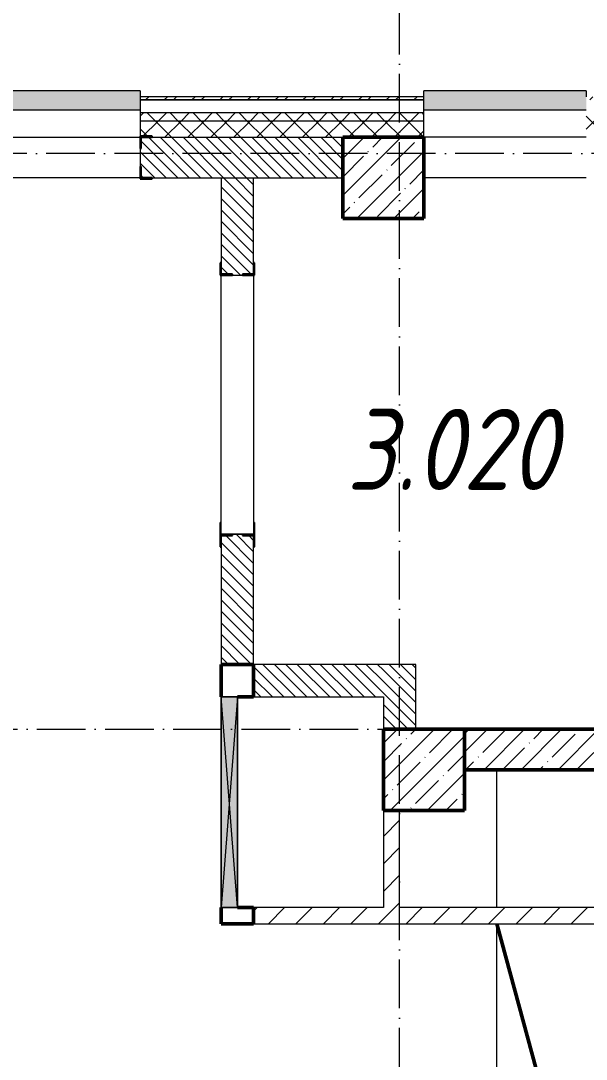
# Model space of a CAD drawing. Header units: millimetres. Extents: x -213536 to 1564669, y -45299 to 942238.
# Drawn here: x 233444 to 236929, y 539012 to 545416 of the extents above; entities that cross this region are included whole.
import ezdxf

# ---------------------------------------------------------------- set-up
doc = ezdxf.new("R2010")
doc.units = ezdxf.units.MM
doc.linetypes.add('50_200_ШТРИХ_1Т_ш5_п1_п1_', pattern=[700, 500, -100, 0, -100])
for name, color, linetype, lineweight in [('A-DETL-____-OTLN-1', 7, 'Continuous', 50), ('A-DETL-GENF-OTLN', 7, 'Continuous', 9), ('A-FLOR-____-OTLN', 7, 'Continuous', 9), ('A-GENM-____-MCUT', 7, 'Continuous', 25), ('A-GENM-____-OTLN', 7, 'Continuous', 9), ('A-GENM-____-OTLN-1', 7, 'Continuous', 25), ('A-GLAZ-____-OTLN', 7, 'Continuous', 9), ('A-WALL-____-MCUT', 7, 'Continuous', 13), ('A-WALL-____-MCUT-1', 7, 'Continuous', 9), ('A-WALL-____-MCUT-2', 7, 'Continuous', 50), ('A-WALL-____-OTLN', 7, 'Continuous', 9), ('A-WALL-____-PATT-1', 7, 'Continuous', 9), ('A-WALL-FNSH-MCUT-1', 7, 'Continuous', 9), ('I-WALL-____-OTLN', 7, 'Continuous', 9), ('S-COLS-____-MCUT', 7, 'Continuous', 50), ('S-COLS-____-OTLN', 7, 'Continuous', 9), ('S-GRID-____-OTLN-1', 7, '50_200_ШТРИХ_1Т_ш5_п1_п1_', 9), ('Марки помещений', 7, 'Continuous', 9)]:
    doc.layers.add(name, color=color, linetype=linetype, lineweight=lineweight)
doc.layers.add('A-GLAZ-____-OTLN-1', color=7, linetype='Continuous', lineweight=9, true_color=0xc0c0c0)
doc.styles.add('ISOCPEUR_I_2', font='isocpeui.ttf', dxfattribs={"width": 0.85, "height": 2.3})
pattern_1 = [(45, (142429.06, 459015.94), (-70.71068, 70.71068), []), (135, (142429.06, 459015.94), (-70.71068, -70.71068), [])]
pattern_2 = [(45, (142429.06, 459015.94), (-84.85281, 84.85281), [])]
pattern_3 = [(135, (142429.057, 459015.94), (-35.35534, -35.35534), [])]

# ---------------------------------------------------------------- blocks, each defined once
blk = doc.blocks.new('BSC_Колонна _Прямоугольная - 500х500-V103-АР1_План отверстий 3 этажа в осях 1-64_Ю-ЯЯ')
at = {"layer": 'S-COLS-____-OTLN'}
h = blk.add_hatch(dxfattribs=at)
h.set_pattern_fill('FP_108', color=256, style=0, pattern_type=2)
h.set_pattern_definition([(135, (85431.04, -93250), (-114.04925, -114.04925), []), (135, (85431.04, -93135.95), (-114.04925, -114.04925), [201.613, -40.323, 3.353, -36.97])])
h.paths.add_polyline_path([(250, 250), (-250, 250), (-250, -250), (250, -250)], flags=0)
at = {"layer": 'S-COLS-____-MCUT'}
for p, q in [((250, 250), (-250, 250)), ((-250, 250), (-250, -250)), ((250, -250), (250, 250)), ((-250, -250), (250, -250))]:
    blk.add_line(p, q, dxfattribs=at)
blk = doc.blocks.new('BSC_Колонна _Прямоугольная - 500х500-V147-АР1_План отверстий 3 этажа в осях 1-64_Ю-ЯЯ')
at = {"layer": 'S-COLS-____-OTLN'}
h = blk.add_hatch(dxfattribs=at)
h.set_pattern_fill('FP_153', color=256, style=0, pattern_type=2)
h.set_pattern_definition([(135, (81781.04, -93500), (-114.04925, -114.04925), []), (135, (81781.04, -93385.95), (-114.04925, -114.04925), [201.613, -40.323, 3.353, -36.97])])
h.paths.add_polyline_path([(250, 250), (-250, 250), (-250, -250), (250, -250)], flags=0)
at = {"layer": 'S-COLS-____-MCUT'}
for p, q in [((250, 250), (-250, 250)), ((-250, 250), (-250, -250)), ((250, -250), (250, 250)), ((-250, -250), (250, -250))]:
    blk.add_line(p, q, dxfattribs=at)
blk = doc.blocks.new('Фахверк_СКБ_Уголок - 250_2700-27497298-АР1_План отверстий 3 этажа в осях 1-64_Ю-ЯЯ')
at = {"layer": 'A-GENM-____-MCUT'}
for p, q in [((200, 181), (125, 181)), ((125, 181), (125, 106)), ((131, 106), (131, 175)), ((131, 175), (200, 175)), ((200, 175), (200, 181)), ((125, 106), (131, 106)), ((131, -6), (125, -6)), ((125, -6), (125, -81)), ((131, -75), (131, -6)), ((125, -81), (200, -81)), ((200, -75), (131, -75)), ((200, -81), (200, -75))]:
    blk.add_line(p, q, dxfattribs=at)
blk = doc.blocks.new('Фахверк_СКБ_Уголок - 200_3960-28268576-АР1_План отверстий 3 этажа в осях 1-64_Ю-ЯЯ')
at = {"layer": 'A-GENM-____-MCUT'}
for p, q in [((200, 156), (125, 156)), ((125, 156), (125, 81)), ((131, 81), (131, 150)), ((131, 150), (200, 150)), ((200, 150), (200, 156)), ((125, 81), (131, 81)), ((131, 19), (125, 19)), ((125, 19), (125, -56)), ((131, -50), (131, 19)), ((125, -56), (200, -56)), ((200, -50), (131, -50)), ((200, -56), (200, -50))]:
    blk.add_line(p, q, dxfattribs=at)
blk = doc.blocks.new('154_Стойка_СКБ_Уголок - СМ-2180_200-28268025-АР1_План отверстий 3 этажа в осях 1-64_Ю-ЯЯ')
at = {"layer": 'A-GENM-____-MCUT'}
for p, q in [((125, 156), (125, 81)), ((200, 156), (125, 156)), ((131, 81), (131, 150)), ((131, 150), (200, 150)), ((200, 150), (200, 156)), ((125, 81), (131, 81)), ((131, 19), (125, 19)), ((125, 19), (125, -56)), ((131, -50), (131, 19)), ((125, -56), (200, -56)), ((200, -50), (131, -50)), ((200, -56), (200, -50))]:
    blk.add_line(p, q, dxfattribs=at)
blk = doc.blocks.new('Стойка_Влож_Полоса боковая - Полоса-28213942-АР1_План отверстий 3 этажа в осях 1-64_Ю-ЯЯ')
at = {"layer": 'A-GENM-____-OTLN'}
for p, q in [((-5, 60), (0, 60)), ((-5, -60), (-5, 60)), ((0, -60), (-5, -60))]:
    blk.add_line(p, q, dxfattribs=at)
blk = doc.blocks.new('Стойка_Влож_Уголок_Опорный - Уголок-28213941-АР1_План отверстий 3 этажа в осях 1-64_Ю-ЯЯ')
at = {"layer": 'A-GENM-____-OTLN'}
for p, q in [((-212, -6), (-212, 0)), ((0, 0), (0, -6)), ((-212, -75), (-212, -6)), ((-212, -6), (-206, -6)), ((-6, -6), (0, -6)), ((0, -6), (0, -75)), ((-212, -75), (-206, -75)), ((-6, -75), (0, -75))]:
    blk.add_line(p, q, dxfattribs=at)
blk = doc.blocks.new('Отлив_СКБ - Отлив витража_120_НВФ-31886035-АР1_План отверстий 3 этажа в осях 1-64_Ю-ЯЯ')
at = {"layer": 'A-GLAZ-____-OTLN-1'}
for points in [[(4800, 2), (4800, 120), (0, 120), (0, 2), (1409.2, 2)], [(4800, 0), (4800, 2), (0, 2), (0, 0), (1409.2, 0)]]:
    blk.add_hatch(color=256, dxfattribs=at).paths.add_polyline_path(points, flags=0)
at = {"layer": 'A-GLAZ-____-OTLN'}
for p, q in [((0, 83), (0, 120)), ((4800, 120), (0, 120)), ((4800, 120), (4800, 83)), ((0, 2), (4800, 2)), ((4800, 0), (0, 0))]:
    blk.add_line(p, q, dxfattribs=at)
blk = doc.blocks.new('Отлив_СКБ - Отлив витража_120_НВФ-31885289-АР1_План отверстий 3 этажа в осях 1-64_Ю-ЯЯ')
at = {"layer": 'A-GLAZ-____-OTLN-1'}
for points in [[(1000, 2), (1000, 120), (0, 120), (0, 2), (161.6, 2)], [(1000, 0), (1000, 2), (0, 2), (0, 0), (161.6, 0)]]:
    blk.add_hatch(color=256, dxfattribs=at).paths.add_polyline_path(points, flags=0)
at = {"layer": 'A-GLAZ-____-OTLN'}
for p, q in [((0, 83), (0, 120)), ((1000, 120), (0, 120)), ((1000, 120), (1000, 83)), ((0, 2), (1000, 2)), ((1000, 0), (0, 0))]:
    blk.add_line(p, q, dxfattribs=at)
blk = doc.blocks.new('AR_Отверстие прямоугольное _в стене_ - AR_Отверстие прямоугольное _в стене__ОВ-36938153-АР1_План отверстий 3 этажа в осях 1-64_Ю-ЯЯ')
at = {"layer": 'A-GLAZ-____-OTLN'}
blk.add_hatch(color=256, dxfattribs=at).paths.add_polyline_path([(650, -50), (650, 50), (-650, 50), (-650, -50)], flags=0)
at = {"layer": 'A-DETL-GENF-OTLN'}
for p, q in [((-650, -50), (-650, 50)), ((-650, 50), (650, 50)), ((650, 50), (-650, -50)), ((-650, 50), (650, -50)), ((650, 50), (-650, 50)), ((-650, 50), (-650, -50)), ((650, 50), (650, -50)), ((650, -50), (650, 50)), ((650, -50), (-650, -50)), ((-650, -50), (650, -50))]:
    blk.add_line(p, q, dxfattribs=at)
blk = doc.blocks.new('BSC_Колонна _Прямоугольная1 - 200х100 _металл_-V212-АР1_План отверстий 3 этажа в осях 1-64_Ю-ЯЯ')
at = {"layer": 'S-COLS-____-MCUT'}
for p, q in [((-100, 50), (-100, -50)), ((100, 50), (0, 50)), ((100, -50), (100, 50)), ((-100, -50), (100, -50))]:
    blk.add_line(p, q, dxfattribs=at)
blk = doc.blocks.new('BSC_Колонна _Прямоугольная1 - 200х200 _металл_-V213-АР1_План отверстий 3 этажа в осях 1-64_Ю-ЯЯ')
at = {"layer": 'S-COLS-____-MCUT'}
for p, q in [((100, 100), (-100, 100)), ((-100, 100), (-100, -100)), ((100, -100), (100, 100)), ((0, -100), (100, -100))]:
    blk.add_line(p, q, dxfattribs=at)

msp = doc.modelspace()

# ---------------------------------------------------------------- hatches: boundary and pattern name
at = {"layer": 'A-WALL-____-PATT-1'}
h = msp.add_hatch(dxfattribs=at)
h.set_pattern_fill('FP_6', color=256, style=0, pattern_type=2)
h.set_pattern_definition([(45, (142429.06, 459015.94), (-85.53659, 85.53659), []), (45, (142486.08, 459015.94), (-85.53659, 85.53659), [])])
h.paths.add_polyline_path([(243909.1, 544927), (243929.1, 544927), (243929.1, 544947), (236929.1, 544947), (236929.1, 544927), (241393, 544927)], flags=0)
h.paths.add_polyline_path([(235929.1, 544927), (235929.1, 544947), (234179.1, 544947), (234179.1, 544927), (234323.2, 544927)], flags=0)
h = msp.add_hatch(dxfattribs=at)
h.set_pattern_fill('FP_4', color=256, style=0, pattern_type=2)
h.set_pattern_definition(pattern_1)
h.paths.add_polyline_path([(243909.1, 544797), (243909.1, 544847), (236929.1, 544847), (236929.1, 544797), (241393, 544797)], flags=0)
h.paths.add_polyline_path([(235929.1, 544797), (235929.1, 544847), (234179.1, 544847), (234179.1, 544797), (234323.2, 544797)], flags=0)
h.paths.add_polyline_path([(228254.1, 544797), (229379.1, 544797), (229379.1, 544847), (228254.1, 544847)], flags=0)
h.paths.add_polyline_path([(226454.1, 544797), (226454.1, 544847), (225329.1, 544847), (225329.1, 544797), (226369.6, 544797)], flags=0)
h.paths.add_polyline_path([(222834.7, 544797), (223529.1, 544797), (223529.1, 544847), (222479.1, 544847), (222479.1, 544797)], flags=0)
h.paths.add_polyline_path([(219479.1, 544797), (220679.1, 544797), (220679.1, 544847), (219479.1, 544847)], flags=0)
h.paths.add_polyline_path([(217679.1, 544797), (217679.1, 544847), (214129.1, 544847), (214129.1, 544797), (216648.5, 544797)], flags=0)
h.paths.add_polyline_path([(212329.1, 544797), (212329.1, 544847), (211129.1, 544847), (211129.1, 544797)], flags=0)
h.paths.add_polyline_path([(206329.1, 544797), (206329.1, 544847), (205079.1, 544847), (205079.1, 544797), (206043.7, 544797)], flags=0)
h.paths.add_polyline_path([(208129.1, 544797), (209329.1, 544797), (209329.1, 544847), (208129.1, 544847)], flags=0)
h.paths.add_polyline_path([(200279.1, 544797), (200279.1, 544847), (199079.1, 544847), (199079.1, 544797)], flags=0)
h.paths.add_polyline_path([(203279.1, 544797), (203279.1, 544847), (202079.1, 544847), (202079.1, 544797), (202508.8, 544797)], flags=0)
h.paths.add_polyline_path([(197279.1, 544797), (197279.1, 544847), (196079.1, 544847), (196079.1, 544797)], flags=0)
h.paths.add_polyline_path([(194279.1, 544797), (194279.1, 544847), (192479.1, 544847), (192479.1, 544797)], flags=0)
h = msp.add_hatch(dxfattribs=at)
h.set_pattern_fill('FP_4', color=256, style=0, pattern_type=2)
h.set_pattern_definition(pattern_1)
h.paths.add_polyline_path([(243829.1, 544697), (243909.1, 544697), (243909.1, 544797), (236929.1, 544797), (236929.1, 544697), (243779.1, 544697)], flags=0)
h.paths.add_polyline_path([(235929.1, 544697), (235929.1, 544797), (234179.1, 544797), (234179.1, 544703), (234254.1, 544703), (234254.1, 544697), (235429.1, 544697)], flags=0)
h.paths.add_polyline_path([(226379.1, 544697), (226379.1, 544703), (226454.1, 544703), (226454.1, 544797), (225329.1, 544797), (225329.1, 544697), (226369.6, 544697)], flags=0)
h.paths.add_polyline_path([(229020.8, 544697), (229304.1, 544697), (229304.1, 544703), (229379.1, 544703), (229379.1, 544797), (228254.1, 544797), (228254.1, 544703), (228329.1, 544703), (228329.1, 544697)], flags=0)
h.paths.add_polyline_path([(223454.1, 544697), (223454.1, 544703), (223529.1, 544703), (223529.1, 544797), (222479.1, 544797), (222479.1, 544703), (222554.1, 544703), (222554.1, 544697), (222834.7, 544697)], flags=0)
h.paths.add_polyline_path([(220604.1, 544697), (220604.1, 544703), (220679.1, 544703), (220679.1, 544797), (219479.1, 544797), (219479.1, 544703), (219554.1, 544703), (219554.1, 544697), (220429.1, 544697)], flags=0)
h.paths.add_polyline_path([(217679.1, 544697), (217679.1, 544797), (214129.1, 544797), (214129.1, 544703), (214204.1, 544703), (214204.1, 544697), (217179.1, 544697)], flags=0)
h.paths.add_polyline_path([(211629.1, 544697), (212254.1, 544697), (212254.1, 544703), (212329.1, 544703), (212329.1, 544797), (211129.1, 544797), (211129.1, 544697)], flags=0)
h.paths.add_polyline_path([(205679.1, 544697), (206254.1, 544697), (206254.1, 544703), (206329.1, 544703), (206329.1, 544797), (205079.1, 544797), (205079.1, 544703), (205154.1, 544703), (205154.1, 544697), (205179.1, 544697)], flags=0)
h.paths.add_polyline_path([(208204.1, 544697), (209254.1, 544697), (209254.1, 544703), (209329.1, 544703), (209329.1, 544797), (208129.1, 544797), (208129.1, 544703), (208204.1, 544703)], flags=0)
h.paths.add_polyline_path([(202508.8, 544697), (203204.1, 544697), (203204.1, 544703), (203279.1, 544703), (203279.1, 544797), (202079.1, 544797), (202079.1, 544703), (202154.1, 544703), (202154.1, 544697)], flags=0)
h.paths.add_polyline_path([(200204.1, 544697), (200204.1, 544703), (200279.1, 544703), (200279.1, 544797), (199079.1, 544797), (199079.1, 544703), (199154.1, 544703), (199154.1, 544697), (199679.1, 544697)], flags=0)
h.paths.add_polyline_path([(196154.1, 544697), (197204.1, 544697), (197204.1, 544703), (197279.1, 544703), (197279.1, 544797), (196079.1, 544797), (196079.1, 544703), (196154.1, 544703)], flags=0)
h.paths.add_polyline_path([(194204.1, 544697), (194204.1, 544703), (194279.1, 544703), (194279.1, 544797), (192479.1, 544797), (192479.1, 544697), (193429.1, 544697)], flags=0)
h = msp.add_hatch(dxfattribs=at)
h.set_pattern_fill('FP_9', color=256, style=0, pattern_type=2)
h.set_pattern_definition(pattern_3)
h.paths.add_polyline_path([(235429.1, 544447), (235429.1, 544697), (234185.1, 544697), (234185.1, 544628), (234179.1, 544628), (234179.1, 544516), (234185.1, 544516), (234185.1, 544447), (234323.2, 544447)], flags=0)
h = msp.add_hatch(dxfattribs=at)
h.set_pattern_fill('FP_9', color=256, style=0, pattern_type=2)
h.set_pattern_definition(pattern_3)
h.paths.add_polyline_path([(234879.1, 541447), (234879.1, 542241), (234810.1, 542241), (234810.1, 542247), (234748.1, 542247), (234748.1, 542241), (234679.1, 542241), (234679.1, 541447), (234779.1, 541447)], flags=0)
h.paths.add_polyline_path([(234810.1, 543847), (234810.1, 543853), (234879.1, 543853), (234879.1, 544447), (234679.1, 544447), (234679.1, 543853), (234748.1, 543853), (234748.1, 543847)], flags=0)
h = msp.add_hatch(dxfattribs=at)
h.set_pattern_fill('FP_9', color=256, style=0, pattern_type=2)
h.set_pattern_definition(pattern_3)
h.paths.add_polyline_path([(235679.1, 541247), (235679.1, 541447), (234879.1, 541447), (234879.1, 541247)], flags=0)
h = msp.add_hatch(dxfattribs=at)
h.set_pattern_fill('FP_9', color=256, style=0, pattern_type=2)
h.set_pattern_definition(pattern_3)
h.paths.add_polyline_path([(235879.1, 541047), (235879.1, 541447), (235679.1, 541447), (235679.1, 541047)], flags=0)
h = msp.add_hatch(dxfattribs=at)
h.set_pattern_fill('FP_12', color=256, style=0, pattern_type=2)
h.set_pattern_definition([(45, (142429.06, 459015.94), (-114.04925, 114.04925), []), (45, (142543.1, 459015.94), (-114.04925, 114.04925), [201.612, -40.322, 3.353, -36.97])])
h.paths.add_polyline_path([(243179.1, 540797), (243179.1, 541047), (236179.1, 541047), (236179.1, 540797), (241393, 540797)], flags=0)
h = msp.add_hatch(dxfattribs=at)
h.set_pattern_fill('FP_7', color=256, style=0, pattern_type=2)
h.set_pattern_definition(pattern_2)
h.paths.add_polyline_path([(235779.1, 539947), (235779.1, 540547), (235679.1, 540547), (235679.1, 539947)], flags=0)
h = msp.add_hatch(dxfattribs=at)
h.set_pattern_fill('FP_7', color=256, style=0, pattern_type=2)
h.set_pattern_definition(pattern_2)
h.paths.add_polyline_path([(234879.1, 539847), (236379.1, 539847), (236379.1, 539947), (234879.1, 539947), (234879.1, 539858.1)], flags=0)
h = msp.add_hatch(dxfattribs=at)
h.set_pattern_fill('FP_7', color=256, style=0, pattern_type=2)
h.set_pattern_definition(pattern_2)
h.paths.add_polyline_path([(241429.1, 539847), (241429.1, 539947), (236379.1, 539947), (236379.1, 539847), (241393, 539847)], flags=0)

# ---------------------------------------------------------------- linework, layer by layer
at = {"layer": 'A-DETL-____-OTLN-1'}
msp.add_line((236379.1, 539847), (243179.1, 514697), dxfattribs=at)
at = {"layer": 'A-FLOR-____-OTLN'}
for p, q in [((236379.1, 539947), (236379.1, 540797)), ((236379.1, 538597), (236379.1, 539847))]:
    msp.add_line(p, q, dxfattribs=at)
at = {"layer": 'A-WALL-____-MCUT'}
for p, q in [((235929.1, 544927), (234179.1, 544927)), ((234179.1, 544927), (234179.1, 544703)), ((235929.1, 544697), (235929.1, 544927)), ((234179.1, 544628), (234179.1, 544516)), ((234254.1, 544447), (235429.1, 544447)), ((234679.1, 544447), (234679.1, 543922)), ((234879.1, 543922), (234879.1, 544447)), ((234748.1, 543847), (234810.1, 543847)), ((234810.1, 542247), (234748.1, 542247)), ((234679.1, 542172), (234679.1, 541447)), ((234879.1, 541447), (234879.1, 542172)), ((235879.1, 541447), (234879.1, 541447)), ((235879.1, 541047), (235879.1, 541447)), ((234879.1, 541247), (235679.1, 541247)), ((235679.1, 541247), (235679.1, 541047))]:
    msp.add_line(p, q, dxfattribs=at)
at = {"layer": 'A-WALL-____-MCUT-1'}
for p, q in [((235929.1, 544847), (234179.1, 544847)), ((235929.1, 544797), (234179.1, 544797)), ((234254.1, 544697), (235429.1, 544697))]:
    msp.add_line(p, q, dxfattribs=at)
at = {"layer": 'A-WALL-____-MCUT-2'}
for p, q in [((243179.1, 541047), (236179.1, 541047)), ((236179.1, 540797), (243179.1, 540797))]:
    msp.add_line(p, q, dxfattribs=at)
at = {"layer": 'A-WALL-____-OTLN'}
for p, q in [((231679.1, 544697), (234179.1, 544697)), ((234179.1, 544697), (234179.1, 544697)), ((236929.1, 544697), (235929.1, 544697)), ((234179.1, 544447), (231679.1, 544447)), ((236929.1, 544447), (235929.1, 544447))]:
    msp.add_line(p, q, dxfattribs=at)
at = {"layer": 'A-WALL-FNSH-MCUT-1'}
for p, q in [((235929.1, 544947), (234179.1, 544947)), ((234179.1, 544947), (234179.1, 544927)), ((234179.1, 544927), (235929.1, 544927)), ((235929.1, 544927), (235929.1, 544947)), ((235679.1, 540547), (235679.1, 539947)), ((235779.1, 539947), (235779.1, 540547)), ((235679.1, 539947), (234879.1, 539947)), ((237829.1, 539947), (235779.1, 539947)), ((234879.1, 539847), (241429.1, 539847))]:
    msp.add_line(p, q, dxfattribs=at)
at = {"layer": 'I-WALL-____-OTLN'}
for p, q in [((234679.1, 542247), (234679.1, 543847)), ((234879.1, 543847), (234879.1, 542247))]:
    msp.add_line(p, q, dxfattribs=at)
at = {"layer": 'S-GRID-____-OTLN-1', "color": 251, "ltscale": 0.6, "true_color": 0x636466}
for p, q in [((235779.1, 498997), (235779.1, 549908.8)), ((246503.5, 544597), (137760.3, 544597)), ((137760.3, 541047), (246503.5, 541047))]:
    msp.add_line(p, q, dxfattribs=at)

# ---------------------------------------------------------------- block references
at = {"layer": 'A-GENM-____-OTLN'}
for name, p, rotation in [('Стойка_Влож_Уголок_Опорный - Уголок-28213941-АР1_План отверстий 3 этажа в осях 1-64_Ю-ЯЯ', (234673.1, 542247), 180), ('Стойка_Влож_Полоса боковая - Полоса-28213942-АР1_План отверстий 3 этажа в осях 1-64_Ю-ЯЯ', (234779.1, 542247), 270)]:
    msp.add_blockref(name, p, dxfattribs=dict(at, rotation=rotation))
at = {"layer": 'A-GENM-____-OTLN-1'}
msp.add_blockref('Фахверк_СКБ_Уголок - 250_2700-27497298-АР1_План отверстий 3 этажа в осях 1-64_Ю-ЯЯ', (234054.1, 544522), dxfattribs=at)
for name, p, rotation in [('Фахверк_СКБ_Уголок - 200_3960-28268576-АР1_План отверстий 3 этажа в осях 1-64_Ю-ЯЯ', (234829.1, 543722), 90), ('154_Стойка_СКБ_Уголок - СМ-2180_200-28268025-АР1_План отверстий 3 этажа в осях 1-64_Ю-ЯЯ', (234729.1, 542372), 270)]:
    msp.add_blockref(name, p, dxfattribs=dict(at, rotation=rotation))
at = {"layer": 'A-GLAZ-____-OTLN'}
for name, p in [('Отлив_СКБ - Отлив витража_120_НВФ-31886035-АР1_План отверстий 3 этажа в осях 1-64_Ю-ЯЯ', (229379.1, 544864)), ('Отлив_СКБ - Отлив витража_120_НВФ-31885289-АР1_План отверстий 3 этажа в осях 1-64_Ю-ЯЯ', (235929.1, 544864))]:
    msp.add_blockref(name, p, dxfattribs=at)
at = {"layer": 'A-GLAZ-____-OTLN', "rotation": 270}
msp.add_blockref('AR_Отверстие прямоугольное _в стене_ - AR_Отверстие прямоугольное _в стене__ОВ-36938153-АР1_План отверстий 3 этажа в осях 1-64_Ю-ЯЯ', (234729.1, 540597), dxfattribs=at)
at = {"layer": 'S-COLS-____-OTLN', "rotation": 269.9999999999997}
for name, p in [('BSC_Колонна _Прямоугольная - 500х500-V103-АР1_План отверстий 3 этажа в осях 1-64_Ю-ЯЯ', (235679.1, 544447)), ('BSC_Колонна _Прямоугольная - 500х500-V147-АР1_План отверстий 3 этажа в осях 1-64_Ю-ЯЯ', (235929.1, 540797))]:
    msp.add_blockref(name, p, dxfattribs=at)
at = {"layer": 'S-COLS-____-OTLN'}
for name, p in [('BSC_Колонна _Прямоугольная1 - 200х200 _металл_-V213-АР1_План отверстий 3 этажа в осях 1-64_Ю-ЯЯ', (234779.1, 541347)), ('BSC_Колонна _Прямоугольная1 - 200х100 _металл_-V212-АР1_План отверстий 3 этажа в осях 1-64_Ю-ЯЯ', (234779.1, 539897))]:
    msp.add_blockref(name, p, dxfattribs=at)

# ---------------------------------------------------------------- texts
at = {"layer": 'Марки помещений', "insert": (235452.2, 543022.7), "char_height": 500, "width": 785.654, "attachment_point": 1, "style": 'ISOCPEUR_I_2'}
msp.add_mtext('3.020', dxfattribs=at)

doc.saveas('drawing.dxf')
